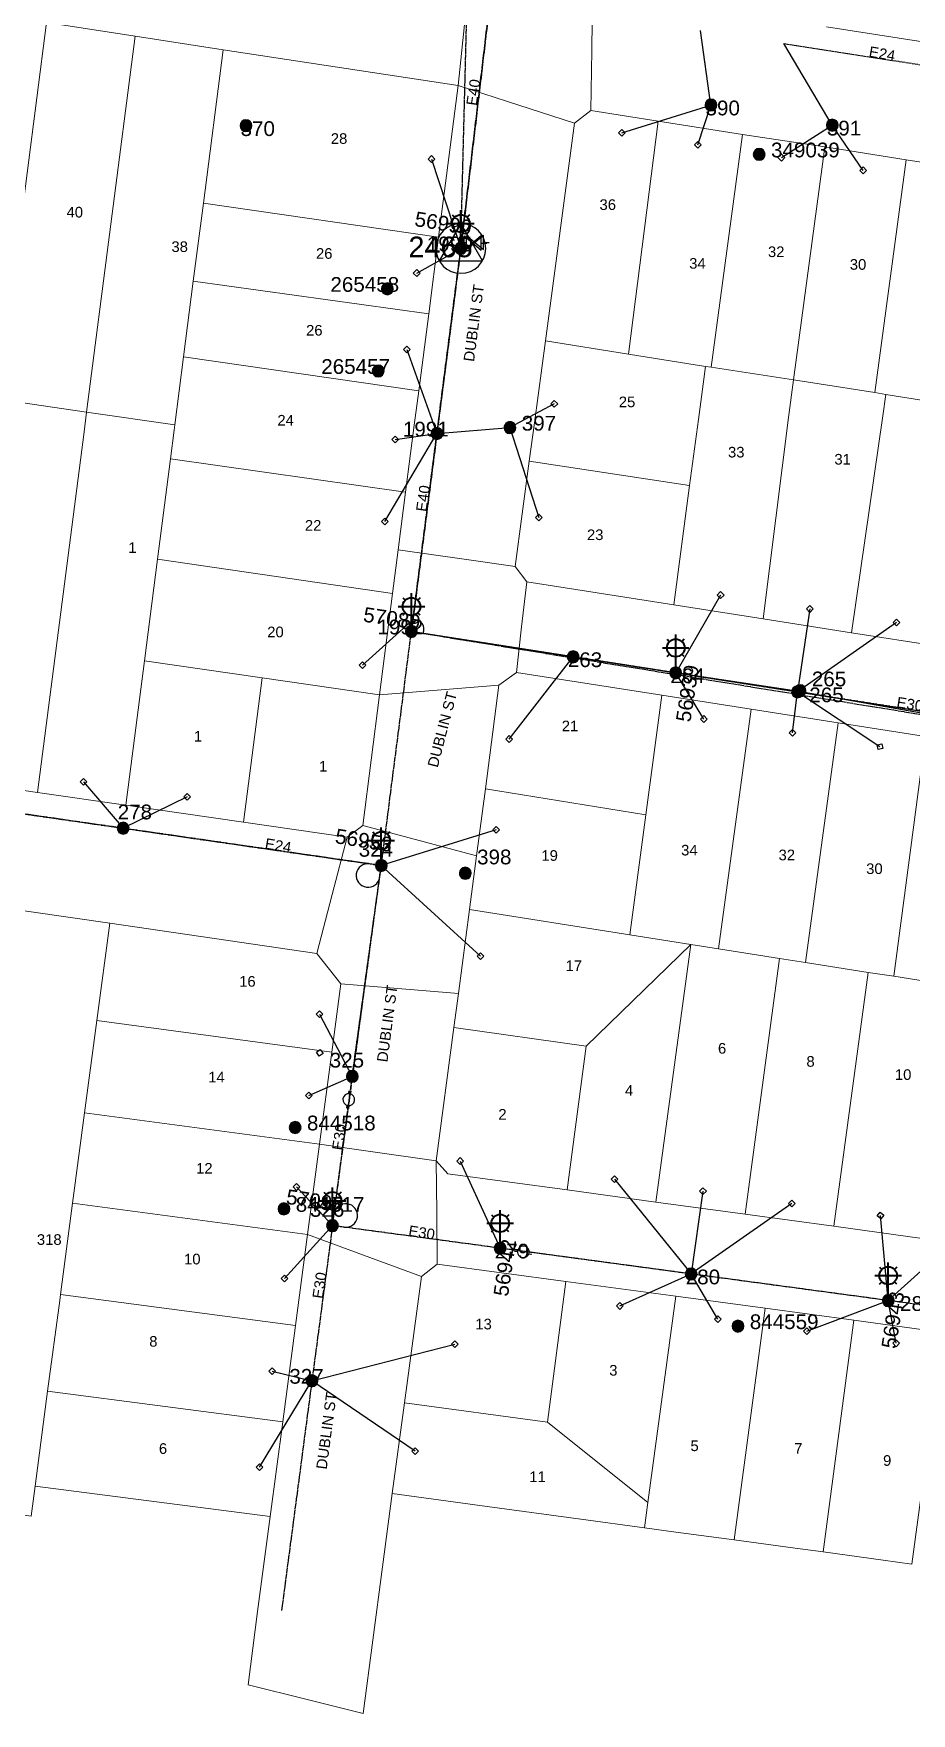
# Model space of a CAD drawing. Header units: metres. Extents: x 307654 to 309013, y 6251411 to 6251903.
# Drawn here: x 307893.4 to 308042.2, y 6251453.6 to 6251738.3 of the extents above; entities that cross this region are included whole.
import ezdxf
from ezdxf.enums import TextEntityAlignment as Align

# ---------------------------------------------------------------- set-up
doc = ezdxf.new("R2010")
doc.units = ezdxf.units.M
doc.linetypes.add('Cable Exist OH', pattern=[1, 1, 0])
doc.layers.get('0').update_dxf_attribs({"color": 6})
doc.layers.add('Cadastre Land Parcels_SP_EXT', color=9, linetype='Continuous', lineweight=5)
doc.layers.add('Cadastre Roads_SP_EXT', color=9, linetype='Continuous', lineweight=5)
for name, color, linetype in [('Equip_LV_EXT', 7, 'Continuous'), ('Equip_SP_LV_EXT', 7, 'Continuous'), ('Equip_SP_SL_EXT', 7, 'Continuous'), ('Mains_HV_EXT', 7, 'Continuous'), ('Mains_LV_EXT', 7, 'Continuous'), ('Mains_SL_EXT', 7, 'Continuous'), ('OH_Details_SP_MISC', 7, 'Continuous'), ('Services_SP_EXT', 7, 'Continuous'), ('Sub_SP_TR_HV_LV_EXT', 7, 'Continuous'), ('SupportsOH_SP_TR_HV_LV_SL_EXT', 7, 'Continuous')]:
    doc.layers.add(name, color=color, linetype=linetype)
doc.styles.add('iecARIAL', font='arial.ttf', dxfattribs={"height": 2})
doc.styles.add('POLE_LABEL', font='arial.ttf')
doc.styles.get("Standard").update_dxf_attribs({"font": 'arial.ttf'})

# ---------------------------------------------------------------- blocks, each defined once
blk = doc.blocks.new('SUB_POLE_EXT')
blk.add_wipeout([(0, 4.22), (0.42, 4.2), (0.83, 4.14), (1.21, 4.05), (1.62, 3.9), (1.99, 3.72), (2.35, 3.51), (2.68, 3.26), (2.99, 2.99), (3.28, 2.66), (3.52, 2.34), (3.76, 1.92), (3.9, 1.62), (4.04, 1.23), (4.18, 0.63), (4.22, 0), (4.18, -0.61), (4.06, -1.15), (3.9, -1.62), (3.58, -2.24), (3.22, -2.73), (2.97, -3.01), (2.68, -3.26), (2.36, -3.5), (2, -3.72), (1.64, -3.89), (1.25, -4.03), (0.82, -4.14), (0.42, -4.2), (0, -4.22), (-0.41, -4.2), (-0.8, -4.15), (-1.21, -4.05), (-1.62, -3.9), (-1.99, -3.73), (-2.35, -3.51), (-2.68, -3.26), (-2.96, -3.02), (-3.23, -2.72), (-3.51, -2.35), (-3.71, -2.01), (-3.91, -1.6), (-4.05, -1.21), (-4.16, -0.76), (-4.22, -0.14), (-4.21, 0.39), (-4.14, 0.83), (-4.03, 1.27), (-3.9, 1.63), (-3.71, 2.02), (-3.5, 2.37), (-3.28, 2.67), (-2.99, 2.99), (-2.68, 3.27), (-2.33, 3.52), (-1.98, 3.73), (-1.63, 3.9), (-1.2, 4.05), (-0.78, 4.15), (-0.4, 4.21)])
blk.add_line((2.16, 0.48), (2.16, 0.48, 0))
blk.add_lwpolyline([(-4.22, 0, 1), (4.22, 0, 1)], format="xyb", close=True)
blk.add_lwpolyline([(2.14, 0.52), (0, 4.22), (-3.66, -2.11), (3.66, -2.11)], close=True)
for tag, height, flags, p in [('ASSET_NUM', 3.5, 8, (2, 2)), ('STREET_CODE', 0.2, 9, (1.5, 0)), ('CONSTRUCTED_VOLTAGE', 0.2, 9, (1.5, -0.2)), ('OPERATING_VOLTAGE', 0.2, 9, (1.5, -0.6)), ('OPERATED_BY', 0.2, 9, (1.5, -0.8)), ('ORIENTATION', 0.2, 9, (1.5, -1.2)), ('OWNED_BY', 0.2, 9, (1.5, -1.4)), ('SECONDARY_VOLTAGE', 0.2, 9, (1.5, -1.6)), ('STATE', 0.2, 9, (1.5, -1.8)), ('SUBSTATION_TYPE', 0.2, 9, (1.5, -2)), ('STREETNAME', 0.2, 9, (1.5, -2.8)), ('NO_PHASES', 0.2, 9, (1.5, -0.4)), ('MAINTAINED_BY', 0.2, 9, (1.5, -1)), ('USAGE', 0.2, 9, (1.5, -2.2)), ('LEGEND', 0.2, 9, (1.5, -2.4)), ('LOCATION', 0.2, 9, (1.5, -2.6)), ('SUBURB', 0.2, 9, (1.5, -3)), ('Z', 0.2, 1, (1.5, -3.4)), ('NOTES', 0.2, 9, (1.5, -3.2))]:
    blk.add_attdef(tag, text='', height=height, dxfattribs=dict(flags=flags)).set_placement(p, align=Align.MIDDLE_LEFT)
blk = doc.blocks.new('LV_OH_LINKS_OPEN_EXT')
for p, q in [((-0.17, 4.97), (-0.17, 5.46)), ((-0.17, 3), (-0.17, 2.5)), ((0.17, 4.97), (0.17, 5.46)), ((0.17, 3), (0.17, 2.5))]:
    blk.add_line(p, q)
blk.add_lwpolyline([(0, 2.99, 1), (0, 4.98, 1)], format="xyb", close=True)
at = {"flags": 9}
for tag, p in [('ACTUAL_STATUS', (0, 0)), ('CONSTRUCTED_VOLTAGE', (0, -0.2)), ('OPERATING_VOLTAGE', (0, -0.6)), ('ORIENTATION', (0, -0.8)), ('OWNED_BY', (0, -1)), ('STATE', (0, -1.2)), ('SWITCH_TYPE', (0, -1.4)), ('NO_PHASES', (0, -0.4)), ('USAGE', (0, -1.6)), ('LEGEND', (0, -1.8)), ('NOTES', (0, -2))]:
    blk.add_attdef(tag, text='', height=0.2, dxfattribs=at).set_placement(p, align=Align.MIDDLE_LEFT)
at = {"flags": 1}
blk.add_attdef('Z', (0, 0), '', height=0.2, dxfattribs=at)
blk = doc.blocks.new('LV_OH_LINKS_DISTFUSE_EXT')
for p, q in [((0, 0), (0.96, 0)), ((3.84, 0), (4.8, 0))]:
    blk.add_line(p, q)
blk.add_lwpolyline([(3.84, -1.2), (3.84, 1.2), (0.96, -1.2), (0.96, 1.2)], close=True)
at = {"flags": 9}
for tag, p in [('ACTUAL_STATUS', (0, 0)), ('CONSTRUCTED_VOLTAGE', (0, -0.2)), ('OPERATING_VOLTAGE', (0, -0.6)), ('ORIENTATION', (0, -0.8)), ('OWNED_BY', (0, -1)), ('STATE', (0, -1.2)), ('SWITCH_TYPE', (0, -1.4)), ('NO_PHASES', (0, -0.4)), ('USAGE', (0, -1.6)), ('NOTES', (0, -1.8))]:
    blk.add_attdef(tag, text='', height=0.2, dxfattribs=at).set_placement(p, align=Align.MIDDLE_LEFT)
at = {"flags": 1}
blk.add_attdef('Z', (0, 0), '', height=0.2, dxfattribs=at)
blk = doc.blocks.new('SL_LANTERN_EXT')
at = {"lineweight": 40}
for p, q in [((0, 1.97), (0, 6.47)), ((-2.25, 4.22), (2.25, 4.22)), ((-1.46, 5.68), (-1.06, 5.28)), ((-1.46, 2.76), (-1.06, 3.16)), ((1.46, 5.68), (1.06, 5.28)), ((1.46, 2.76), (1.06, 3.16)), ((0, 0), (0, 2.72))]:
    blk.add_line(p, q, dxfattribs=at)
blk.add_circle((0, 4.22), 1.5, dxfattribs=at)
at = {"style": 'iecARIAL', "flags": 8}
blk.add_attdef('ASSET_NUM', (1.5, 1.5), '', height=2.5, dxfattribs=at)
for tag, p, height, flags in [('OPERATING_VOLTAGE', (0.98, -1.65), 0.2, 9), ('ORIENTATION', (0.98, -1.85), 0.2, 9), ('OWNED_BY', (0.98, -2.05), 0.2, 9), ('STATE', (0.98, -2.25), 0.2, 9), ('CONSTRUCTED_VOLTAGE', (0.98, -0.65), 0.2, 9), ('CONTROL_TYPE', (0.98, -0.85), 0.2, 9), ('LANTERN_PURPOSE', (0.98, -1.05), 0.2, 9), ('LANTERN_TYPE', (0.98, -1.25), 0.2, 9), ('NO_PHASES', (0.98, -1.45), 0.2, 9), ('USAGE', (0.98, -2.45), 0.2, 9), ('CEXIST', (0.98, -2.65), 0.2, 9), ('CNEW', (0.98, -2.85), 0.2, 9), ('LNUMBER', (2.18, -3.25), 2.5, 8), ('CNUMBER', (0.98, -3.05), 0.2, 9), ('CREMOVE', (0.98, -3.25), 0.2, 9), ('CREPLACE', (0.98, -3.45), 0.2, 9), ('LKINGHEIGHT', (0.98, -3.65), 0.2, 9), ('LBRACKET', (0.98, -3.85), 0.2, 9), ('LBRACKETVOCAB', (0.98, -4.05), 0.2, 9), ('LCATEGORY', (0.98, -4.25), 0.2, 9), ('LCHARGE1', (0.98, -4.45), 0.2, 9), ('LCHARGE1PERCENT', (0.98, -4.65), 0.2, 9), ('LCHARGE2', (0.98, -4.85), 0.2, 9), ('LCHARGE2PERCENT', (0.98, -5.05), 0.2, 9), ('LCHARGE3', (0.98, -5.25), 0.2, 9), ('LCHARGE3PERCENT', (0.98, -5.45), 0.2, 9), ('LEXIST', (0.98, -5.65), 0.2, 9), ('LLAMP', (0.98, -5.85), 0.2, 9), ('LLAMPVOCAB', (0.98, -6.05), 0.2, 9), ('LMAST', (0.98, -6.25), 0.2, 9), ('LMASTVOCAB', (0.98, -6.45), 0.2, 9), ('LNEW', (0.98, -6.65), 0.2, 9), ('LANTNUMBER', (0.98, -6.85), 0.2, 9), ('LOUTREACH', (0.98, -7.25), 0.2, 9), ('LOUTREACHVOCAB', (0.98, -7.45), 0.2, 9), ('LRATECODE', (0.98, -7.65), 0.2, 9), ('LREMOVE', (0.98, -7.85), 0.2, 9), ('LREPLACE', (0.98, -8.05), 0.2, 9), ('LTYPE', (0.98, -8.25), 0.2, 9), ('LTYPEVOCAB', (0.98, -8.45), 0.2, 9), ('LEGEND', (0.98, -8.65), 0.2, 9), ('STREETNAME', (0.98, -9.25), 0.2, 9), ('SUBURB', (0.98, -9.45), 0.2, 1), ('LOCATION', (0.98, -8.85), 0.2, 9), ('NOTES', (0.98, -9.05), 0.2, 9)]:
    blk.add_attdef(tag, p, '', height=height, dxfattribs=dict(flags=flags))
blk = doc.blocks.new('CCP_EXT')
blk.add_wipeout([(0, 0.57), (0.57, 0), (0, -0.57), (-0.57, 0)])
blk.add_lwpolyline([(-0.57, 0), (0, 0.57), (0.57, 0), (0, -0.57), (-0.57, 0)])
at = {"flags": 1}
blk.add_attdef('Z', (0, 0), '', height=0.2, dxfattribs=at)
at = {"flags": 9}
for tag, p in [('CCP_TYPE', (0, 0)), ('CONSTRUCTED_VOLTAGE', (0, -0.2)), ('OPERATING_VOLTAGE', (0, -0.6)), ('ORIENTATION', (0, -0.8)), ('OWNED_BY', (0, -1)), ('STATE', (0, -1.8)), ('NO_PHASES', (0, -0.4)), ('USAGE', (0, -1.2)), ('LEGEND', (0, -1.4)), ('LIFE_SUPPORT', (0, -1.6)), ('NOTES', (0, -2))]:
    blk.add_attdef(tag, text='', height=0.2, dxfattribs=at).set_placement(p, align=Align.MIDDLE_LEFT)
blk = doc.blocks.new('POLE_EXT')
blk.add_hatch(color=256).paths.add_polyline_path([(-1, 0, 1), (1, 0, 1)])
blk.add_lwpolyline([(-1, 0, 1), (1, 0, 1)], format="xyb", close=True)
for tag, height, flags, p in [('pNumber', 2.5, 8, (-17.84, 2.07)), ('OWNED_BY', 0.2, 9, (1.35, -0.4)), ('SPECIAL_USE', 0.2, 9, (1.35, -0.8)), ('STATE', 0.2, 9, (1.35, -1)), ('cLV', 0.2, 9, (1.35, -1.4)), ('hDepth', 0.2, 9, (1.35, -1.6)), ('hDia', 0.2, 9, (1.35, -1.8)), ('cHV', 0.2, 9, (1.35, -2)), ('PARENT', 0.2, 9, (1.35, -0.6)), ('USAGE', 0.2, 9, (1.35, -1.2)), ('LBRACKET', 0.2, 9, (1.35, -2.2)), ('LExisting', 0.2, 9, (1.35, -2.4)), ('LANTNUMBER', 0.2, 9, (1.35, -2.6)), ('LOther', 0.2, 9, (1.35, -2.8)), ('cLinedev', 0.2, 9, (1.35, -3.4)), ('pExisting', 0.2, 9, (1.35, -3.8)), ('pFooting', 0.2, 9, (1.35, -4.4)), ('pNew', 0.2, 9, (1.35, -4.6)), ('pRelocate', 0.2, 9, (1.35, -5)), ('pRemove', 0.2, 9, (1.35, -5.2)), ('pReplace', 0.2, 9, (1.35, -5.4)), ('pStay', 0.2, 9, (1.35, -5.6)), ('LRemove', 0.2, 9, (1.35, -3)), ('LEGEND', 0.2, 9, (1.35, -3.2)), ('LOCATION', 0.2, 9, (1.35, -3.6)), ('PFNUMBER', 0.2, 9, (1.35, -4)), ('NEWPFNUMBER', 0.2, 9, (1.35, -4.2)), ('pType', 0.2, 9, (1.35, -5.8)), ('cspan', 0.2, 9, (1.35, -6)), ('STREETNAME', 0.2, 9, (1.35, -6.2)), ('SUBURB', 0.2, 9, (1.35, -6.4)), ('OPERATED_BY', 0.2, 9, (1.36, -7.01)), ('NOTES', 0.2, 9, (1.35, -6.6)), ('MAINTAINED_BY', 0.2, 9, (1.36, -6.81))]:
    blk.add_attdef(tag, text='', height=height, dxfattribs=dict(flags=flags)).set_placement(p, align=Align.MIDDLE_LEFT)
at = {"style": 'POLE_LABEL'}
for tag, height, flags, p in [('ASSET_NUM', 2.5, 8, (2, 2)), ('STRUCTURE_PLANT_NUMBER', 0.2, 9, (1.35, 0.03)), ('STREET_CODE', 0.2, 9, (1.35, -0.2))]:
    blk.add_attdef(tag, text='', height=height, dxfattribs=dict(at, flags=flags)).set_placement(p, align=Align.MIDDLE_LEFT)
at = {"flags": 1}
blk.add_attdef('Z', (1.35, -7.33), '', height=0.2, dxfattribs=at)

msp = doc.modelspace()

# ---------------------------------------------------------------- linework, layer by layer
at = {"layer": 'Cadastre Land Parcels_SP_EXT', "linetype": 'Continuous'}
for points in [[(307895.66, 6251740.18), (307880.78, 6251742.46), (307872.5, 6251678.51), (307887.36, 6251676.35), (307895.66, 6251740.18)], [(307910.67, 6251737.87), (307895.66, 6251740.18), (307887.36, 6251676.35), (307902.43, 6251674.15), (307910.67, 6251737.87)], [(307925.57, 6251735.58), (307910.67, 6251737.87), (307902.43, 6251674.15), (307917.39, 6251671.97), (307918.87, 6251683.54), (307920.52, 6251696.35), (307922.22, 6251709.58), (307925.57, 6251735.58)], [(307999.33, 6251723.45), (307987.9, 6251725.26), (307985.15, 6251723.15), (307980.22, 6251686.24), (307994.26, 6251683.99), (307999.33, 6251723.45)], [(308013.6, 6251721.23), (307999.33, 6251723.45), (307994.26, 6251683.99), (308007.35, 6251681.89), (308008.31, 6251681.75), (308013.6, 6251721.23)], [(308027.54, 6251719.09), (308013.6, 6251721.23), (308008.31, 6251681.75), (308022.25, 6251679.65), (308027.54, 6251719.09)], [(308041.32, 6251716.93), (308027.54, 6251719.09), (308022.25, 6251679.65), (308036.05, 6251677.46), (308041.32, 6251716.93)], [(308055.24, 6251714.78), (308041.32, 6251716.93), (308036.05, 6251677.46), (308037.92, 6251677.16), (308049.97, 6251675.24), (308055.24, 6251714.78)], [(307978.35, 6251672.34), (307977.47, 6251665.81), (308004.65, 6251661.7), (308006.15, 6251672.9), (308007.35, 6251681.89), (307994.26, 6251683.99), (307980.22, 6251686.24), (307978.35, 6251672.34)], [(307958.73, 6251677.77), (307918.87, 6251683.54), (307917.39, 6251671.97), (307917.28, 6251671.1), (307916.64, 6251666.25), (307956.51, 6251660.56), (307957.98, 6251671.93), (307958.73, 6251677.77)], [(308006.15, 6251672.9), (308004.65, 6251661.7), (308001.97, 6251641.46), (308017.11, 6251639.09), (308021.43, 6251673.21), (308022.25, 6251679.65), (308008.31, 6251681.75), (308007.35, 6251681.89), (308006.15, 6251672.9)], [(308036.05, 6251677.46), (308022.25, 6251679.65), (308021.43, 6251673.21), (308017.11, 6251639.09), (308032.09, 6251636.74), (308037.4, 6251673.53), (308037.92, 6251677.16), (308036.05, 6251677.46)], [(308049.97, 6251675.24), (308037.92, 6251677.16), (308037.4, 6251673.53), (308032.09, 6251636.74), (308046.71, 6251634.45), (308051.94, 6251673.82), (308052.08, 6251674.89), (308049.97, 6251675.24)], [(307886.6, 6251670.48), (307878.99, 6251611.85), (307894.11, 6251609.67), (307902, 6251670.79), (307902.43, 6251674.15), (307887.36, 6251676.35), (307886.6, 6251670.48)], [(307917.39, 6251671.97), (307902.43, 6251674.15), (307902, 6251670.79), (307894.11, 6251609.67), (307909.06, 6251607.51), (307912.22, 6251631.99), (307914.44, 6251649.21), (307916.64, 6251666.25), (307917.28, 6251671.1), (307917.39, 6251671.97)], [(307956.51, 6251660.56), (307916.64, 6251666.25), (307914.44, 6251649.21), (307954.3, 6251643.43), (307955.25, 6251650.8), (307956.51, 6251660.56)], [(308004.65, 6251661.7), (307977.47, 6251665.81), (307975.07, 6251647.97), (307977.03, 6251645.37), (308001.97, 6251641.46), (308004.65, 6251661.7)], [(307954.3, 6251643.43), (307914.44, 6251649.21), (307912.22, 6251631.99), (307932.2, 6251629.1), (307952.1, 6251626.22), (307954.3, 6251643.43)], [(307932.2, 6251629.1), (307912.22, 6251631.99), (307909.06, 6251607.51), (307929.03, 6251604.63), (307932.2, 6251629.1)], [(307952.1, 6251626.22), (307932.2, 6251629.1), (307929.03, 6251604.63), (307946.6, 6251602.09), (307949.24, 6251604.08), (307952.1, 6251626.22)], [(307999.96, 6251626.18), (307975.3, 6251630.04), (307972.33, 6251627.85), (307970.03, 6251610.27), (307997.21, 6251605.91), (307999.96, 6251626.18)], [(308015.08, 6251623.82), (307999.96, 6251626.18), (307997.21, 6251605.91), (307994.51, 6251585.55), (308001.31, 6251584.48), (308004.83, 6251583.89), (308009.52, 6251583.19), (308015.08, 6251623.82)], [(308029.84, 6251621.51), (308015.08, 6251623.82), (308009.52, 6251583.19), (308019.88, 6251581.55), (308024.28, 6251580.87), (308029.84, 6251621.51)], [(308044.61, 6251619.19), (308029.84, 6251621.51), (308024.28, 6251580.87), (308034.88, 6251579.19), (308039.25, 6251578.52), (308044.61, 6251619.19)], [(308059.32, 6251616.89), (308044.61, 6251619.19), (308039.25, 6251578.52), (308049.9, 6251576.84), (308053.86, 6251576.22), (308059.32, 6251616.89)], [(307997.21, 6251605.91), (307970.03, 6251610.27), (307968.54, 6251598.96), (307967.33, 6251589.82), (307994.51, 6251585.55), (307997.21, 6251605.91)], [(307906.35, 6251587.51), (307886.29, 6251590.4), (307877.8, 6251526.23), (307872.94, 6251489.95), (307893.02, 6251487.01), (307893.7, 6251492.11), (307895.83, 6251508.21), (307897.88, 6251523.54), (307898.01, 6251524.61), (307900.06, 6251540.09), (307902.09, 6251555.38), (307904.17, 6251571.02), (307906.35, 6251587.51)], [(307994.51, 6251585.55), (307967.33, 6251589.82), (307965.46, 6251575.61), (307964.7, 6251569.85), (307987.13, 6251566.69), (308004.83, 6251583.89), (308001.31, 6251584.48), (307994.51, 6251585.55)], [(307945.51, 6251577.22), (307941.45, 6251582.39), (307906.35, 6251587.51), (307904.17, 6251571.02), (307943.99, 6251565.67), (307945.51, 6251577.22)], [(307998.94, 6251540.25), (308004.83, 6251583.89), (307987.13, 6251566.69), (307983.88, 6251542.31), (307998.94, 6251540.25)], [(308019.88, 6251581.55), (308009.52, 6251583.19), (308004.83, 6251583.89), (307998.94, 6251540.25), (308014.07, 6251538.19), (308019.88, 6251581.55)], [(308024.28, 6251580.87), (308019.88, 6251581.55), (308014.07, 6251538.19), (308029.08, 6251536.15), (308034.88, 6251579.19), (308024.28, 6251580.87)], [(308039.25, 6251578.52), (308034.88, 6251579.19), (308029.08, 6251536.15), (308044.07, 6251534.1), (308049.9, 6251576.84), (308039.25, 6251578.52)], [(307943.99, 6251565.67), (307904.17, 6251571.02), (307902.09, 6251555.38), (307941.91, 6251550.04), (307943.99, 6251565.67)], [(307987.13, 6251566.69), (307964.7, 6251569.85), (307961.71, 6251547.22), (307963.68, 6251545.06), (307983.88, 6251542.31), (307987.13, 6251566.69)], [(307941.91, 6251550.04), (307902.09, 6251555.38), (307900.06, 6251540.09), (307939.89, 6251534.75), (307941.91, 6251550.04)], [(307939.89, 6251534.75), (307900.06, 6251540.09), (307898.01, 6251524.61), (307937.84, 6251519.32), (307939.89, 6251534.75)], [(307983.65, 6251526.81), (307961.86, 6251529.74), (307959.17, 6251527.64), (307956.31, 6251506.22), (307980.58, 6251502.92), (307983.65, 6251526.81)], [(308002.29, 6251524.28), (307983.65, 6251526.81), (307980.58, 6251502.92), (307997.56, 6251489.34), (308002.29, 6251524.28)], [(307937.84, 6251519.32), (307898.01, 6251524.61), (307897.88, 6251523.54), (307895.83, 6251508.21), (307935.68, 6251503.02), (307937.84, 6251519.32)], [(308017.43, 6251522.24), (308002.29, 6251524.28), (307997.56, 6251489.34), (307996.97, 6251485.06), (308002.3, 6251484.31), (308012.18, 6251482.99), (308017.43, 6251522.24)], [(308032.47, 6251520.21), (308017.43, 6251522.24), (308012.18, 6251482.99), (308022.51, 6251481.58), (308027.28, 6251480.94), (308032.47, 6251520.21)], [(308047.62, 6251518.17), (308032.47, 6251520.21), (308027.28, 6251480.94), (308037.46, 6251479.53), (308042.33, 6251478.89), (308047.62, 6251518.17)], [(307935.68, 6251503.02), (307895.83, 6251508.21), (307893.7, 6251492.11), (307933.55, 6251486.94), (307935.68, 6251503.02)], [(307980.58, 6251502.92), (307956.31, 6251506.22), (307954.24, 6251490.84), (307970.34, 6251488.66), (307986.23, 6251486.5), (307996.97, 6251485.06), (307997.56, 6251489.34), (307980.58, 6251502.92)]]:
    msp.add_lwpolyline(points, close=True, dxfattribs=at)
at = {"layer": 'Cadastre Roads_SP_EXT', "linetype": 'Continuous'}
for points in [[(307880.78, 6251742.46), (307895.66, 6251740.18), (307910.67, 6251737.87), (307925.57, 6251735.58), (307965.42, 6251729.5), (307966.51, 6251739.83), (307967.6, 6251750.09), (307927.81, 6251756.3), (307924.18, 6251756.88), (307908.39, 6251759.33), (307888.36, 6251762.44)], [(308047.77, 6251736.37), (308027.85, 6251739.47)]]:
    msp.add_lwpolyline(points, dxfattribs=at)
at = {"layer": 'Mains_LV_EXT', "linetype": 'Cable Exist OH'}
for points in [[(307957.49, 6251636.97), (307961.81, 6251670.52)], [(307952.38, 6251597.3), (307957.49, 6251636.97)], [(307984.91, 6251632.68), (307957.49, 6251636.97)], [(308002.28, 6251629.96), (307984.91, 6251632.68)], [(308022.92, 6251626.73), (308002.28, 6251629.96)], [(307908.62, 6251603.62), (307952.38, 6251597.3)], [(307947.88, 6251564.62), (307952.38, 6251597.3)], [(307947.46, 6251561.55), (307947.88, 6251564.62)], [(307944.11, 6251536.26), (307947.46, 6251561.55)], [(307944.11, 6251536.26), (307940.62, 6251509.96)], [(307972.53, 6251532.43), (307944.11, 6251536.26)], [(308004.9, 6251528.06), (307972.53, 6251532.43)], [(308038.31, 6251523.56), (308004.9, 6251528.06)], [(308070.7, 6251519.21), (308038.31, 6251523.56)]]:
    msp.add_lwpolyline(points, dxfattribs=at)
at = {"layer": 'Mains_LV_EXT', "linetype": 'Continuous'}
for points in [[(307959.47, 6251636.66, 0.60007), (307957.75, 6251638.95)], [(307950.4, 6251597.59, 2.402219), (307952.11, 6251595.32)], [(307946.09, 6251535.99, 2.412184), (307944.37, 6251538.24)]]:
    msp.add_lwpolyline(points, format="xyb", dxfattribs=at)
at = {"layer": 'Mains_SL_EXT', "linetype": 'Cable Exist OH'}
for points in [[(308020.61, 6251736.63), (308046.83, 6251732.56), (308084.13, 6251726.75)], [(307952.38, 6251597.3), (307957.49, 6251636.97)], [(307957.49, 6251636.97), (307984.91, 6251632.68), (308002.28, 6251629.96)], [(307944.11, 6251536.26), (307947.46, 6251561.55), (307952.38, 6251597.3)], [(307972.53, 6251532.43), (307944.11, 6251536.26)]]:
    msp.add_lwpolyline(points, dxfattribs=at)
at = {"layer": 'Services_SP_EXT'}
for points in [[(308008.25, 6251726.2), (308006.46, 6251738.83)], [(308028.82, 6251722.79), (308020.61, 6251736.63)], [(307961.81, 6251670.52), (307974.19, 6251671.52)], [(308052.1, 6251535.93), (308038.31, 6251523.55)]]:
    msp.add_lwpolyline(points, dxfattribs=at)

# ---------------------------------------------------------------- block references
at = {"layer": 'Equip_SP_LV_EXT'}
for p, rotation in [((307947.46, 6251561.55), 171.4069634481549), ((307972.53, 6251532.43), 261.1694367588394)]:
    msp.add_blockref('LV_OH_LINKS_OPEN_EXT', p, dxfattribs=dict(at, rotation=rotation))
at = {"layer": 'Equip_SP_SL_EXT'}
ref = msp.add_blockref('SL_LANTERN_EXT', (307957.49, 6251636.97), dxfattribs=at)
ref.add_attrib('ASSET_NUM', '57089', dxfattribs={"layer": '0', "height": 2.5, "rotation": 351.5727, "style": 'iecARIAL'}).set_placement((307958.99, 6251638.47), align=Align.MIDDLE_RIGHT)
ref = msp.add_blockref('SL_LANTERN_EXT', (308002.28, 6251629.96), dxfattribs=at)
ref.add_attrib('ASSET_NUM', '56939', dxfattribs={"layer": '0', "height": 2.5, "rotation": 81.1829, "style": 'iecARIAL'}).set_placement((308003.78, 6251631.46), align=Align.TOP_RIGHT)
ref = msp.add_blockref('SL_LANTERN_EXT', (307952.38, 6251597.3), dxfattribs=at)
ref.add_attrib('ASSET_NUM', '56953', dxfattribs={"layer": '0', "height": 2.5, "rotation": 350.6708, "style": 'iecARIAL'}).set_placement((307953.88, 6251598.8), align=Align.BOTTOM_RIGHT)
ref = msp.add_blockref('SL_LANTERN_EXT', (307944.11, 6251536.26), dxfattribs=at)
ref.add_attrib('ASSET_NUM', '57090', dxfattribs={"layer": '0', "height": 2.5, "rotation": 351.2445, "style": 'iecARIAL'}).set_placement((307945.61, 6251537.76), align=Align.BOTTOM_RIGHT)
ref = msp.add_blockref('SL_LANTERN_EXT', (307972.53, 6251532.43), dxfattribs=at)
ref.add_attrib('ASSET_NUM', '56942', dxfattribs={"layer": '0', "height": 2.5, "rotation": 81.5899, "style": 'iecARIAL'}).set_placement((307974.03, 6251533.93), align=Align.MIDDLE_RIGHT)
ref = msp.add_blockref('SL_LANTERN_EXT', (308038.31, 6251523.56), dxfattribs=at)
ref.add_attrib('ASSET_NUM', '56943', dxfattribs={"layer": '0', "height": 2.5, "rotation": 81.3982, "style": 'iecARIAL'}).set_placement((308039.81, 6251525.06), align=Align.MIDDLE_RIGHT)
at = {"layer": 'Sub_SP_TR_HV_LV_EXT'}
ref = msp.add_blockref('SUB_POLE_EXT', (307965.86, 6251701.9), dxfattribs=at)
ref.add_attrib('ASSET_NUM', '2465', dxfattribs={"layer": '0', "height": 3.5}).set_placement((307967.86, 6251702.15), align=Align.MIDDLE_RIGHT)
at = {"layer": 'SupportsOH_SP_TR_HV_LV_SL_EXT'}
ref = msp.add_blockref('POLE_EXT', (308008.25, 6251726.2), dxfattribs=dict(at, rotation=0.06422584046370593))
ref.add_attrib('ASSET_NUM', '390', dxfattribs={"layer": '0', "height": 2.5, "rotation": 359.9898, "style": 'POLE_LABEL'}).set_placement((308010.25, 6251726.95), align=Align.TOP_CENTER)
ref = msp.add_blockref('POLE_EXT', (307929.44, 6251722.7), dxfattribs=at)
ref.add_attrib('ASSET_NUM', '370', dxfattribs={"layer": '0', "height": 2.5, "rotation": 0.0071, "style": 'POLE_LABEL'}).set_placement((307931.44, 6251723.45), align=Align.TOP_CENTER)
ref = msp.add_blockref('POLE_EXT', (308028.82, 6251722.79), dxfattribs=dict(at, rotation=0.0377151742286941))
ref.add_attrib('ASSET_NUM', '391', dxfattribs={"layer": '0', "height": 2.5, "rotation": 359.9694, "style": 'POLE_LABEL'}).set_placement((308030.82, 6251723.54), align=Align.TOP_CENTER)
ref = msp.add_blockref('POLE_EXT', (307953.41, 6251695.04), dxfattribs=at)
ref.add_attrib('ASSET_NUM', '265458', dxfattribs={"layer": '0', "height": 2.5, "style": 'POLE_LABEL'}).set_placement((307955.41, 6251695.79), align=Align.MIDDLE_RIGHT)
ref = msp.add_blockref('POLE_EXT', (307951.86, 6251681.13), dxfattribs=at)
ref.add_attrib('ASSET_NUM', '265457', dxfattribs={"layer": '0', "height": 2.5, "style": 'POLE_LABEL'}).set_placement((307953.86, 6251681.88), align=Align.MIDDLE_RIGHT)
ref = msp.add_blockref('POLE_EXT', (307974.19, 6251671.52), dxfattribs=dict(at, rotation=359.9633852685207))
ref.add_attrib('ASSET_NUM', '397', dxfattribs={"layer": '0', "height": 2.5, "rotation": 359.9511, "style": 'POLE_LABEL'}).set_placement((307976.19, 6251672.27), align=Align.MIDDLE_LEFT)
ref = msp.add_blockref('POLE_EXT', (307957.49, 6251636.97), dxfattribs=at)
ref.add_attrib('ASSET_NUM', '1992', dxfattribs={"layer": '0', "height": 2.5, "rotation": 359.945, "style": 'POLE_LABEL'}).set_placement((307959.49, 6251637.72), align=Align.MIDDLE_RIGHT)
ref = msp.add_blockref('POLE_EXT', (307984.91, 6251632.68), dxfattribs=at)
ref.add_attrib('ASSET_NUM', '263', dxfattribs={"layer": '0', "height": 2.5, "style": 'POLE_LABEL'}).set_placement((307986.91, 6251633.43), align=Align.TOP_CENTER)
ref = msp.add_blockref('POLE_EXT', (308002.28, 6251629.96), dxfattribs=at)
ref.add_attrib('ASSET_NUM', '264', dxfattribs={"layer": '0', "height": 2.5, "style": 'POLE_LABEL'}).set_placement((308004.28, 6251630.71), align=Align.TOP_CENTER)
ref = msp.add_blockref('POLE_EXT', (308023.36, 6251626.92), dxfattribs=at)
ref.add_attrib('ASSET_NUM', '265', dxfattribs={"layer": '0', "height": 2.5, "style": 'POLE_LABEL'}).set_placement((308025.36, 6251628.92), align=Align.MIDDLE_LEFT)
ref = msp.add_blockref('POLE_EXT', (308022.92, 6251626.73), dxfattribs=at)
ref.add_attrib('ASSET_NUM', '265', dxfattribs={"layer": '0', "height": 2.5, "style": 'POLE_LABEL'}).set_placement((308024.92, 6251627.48), align=Align.TOP_LEFT)
ref = msp.add_blockref('POLE_EXT', (307908.62, 6251603.62), dxfattribs=at)
ref.add_attrib('ASSET_NUM', '278', dxfattribs={"layer": '0', "height": 2.5, "rotation": 0.0703, "style": 'POLE_LABEL'}).set_placement((307910.62, 6251604.37), align=Align.BOTTOM_CENTER)
ref = msp.add_blockref('POLE_EXT', (307952.38, 6251597.3), dxfattribs=at)
ref.add_attrib('ASSET_NUM', '324', dxfattribs={"layer": '0', "height": 2.5, "rotation": 0.0713, "style": 'POLE_LABEL'}).set_placement((307954.38, 6251598.05), align=Align.BOTTOM_RIGHT)
ref = msp.add_blockref('POLE_EXT', (307966.62, 6251595.99), dxfattribs=dict(at, rotation=0.07953199870506437))
ref.add_attrib('ASSET_NUM', '398', dxfattribs={"layer": '0', "height": 2.5, "rotation": 0.0968, "style": 'POLE_LABEL'}).set_placement((307968.62, 6251596.74), align=Align.BOTTOM_LEFT)
ref = msp.add_blockref('POLE_EXT', (307937.78, 6251552.9), dxfattribs=at)
ref.add_attrib('ASSET_NUM', '844518', dxfattribs={"layer": '0', "height": 2.5, "style": 'POLE_LABEL'}).set_placement((307939.78, 6251553.65), align=Align.MIDDLE_LEFT)
ref = msp.add_blockref('POLE_EXT', (307944.11, 6251536.26), dxfattribs=at)
ref.add_attrib('ASSET_NUM', '326', dxfattribs={"layer": '0', "height": 2.5, "rotation": 0.053, "style": 'POLE_LABEL'}).set_placement((307946.11, 6251537.01), align=Align.BOTTOM_RIGHT)
ref = msp.add_blockref('POLE_EXT', (307972.53, 6251532.43), dxfattribs=at)
ref.add_attrib('ASSET_NUM', '279', dxfattribs={"layer": '0', "height": 2.5, "rotation": 0.056, "style": 'POLE_LABEL'}).set_placement((307974.53, 6251533.19), align=Align.TOP_CENTER)
ref = msp.add_blockref('POLE_EXT', (308004.9, 6251528.06), dxfattribs=at)
ref.add_attrib('ASSET_NUM', '280', dxfattribs={"layer": '0', "height": 2.5, "rotation": 359.9705, "style": 'POLE_LABEL'}).set_placement((308006.9, 6251528.81), align=Align.TOP_CENTER)
ref = msp.add_blockref('POLE_EXT', (308038.31, 6251523.55), dxfattribs=at)
ref.add_attrib('ASSET_NUM', '281', dxfattribs={"layer": '0', "height": 2.5, "rotation": 359.9898, "style": 'POLE_LABEL'}).set_placement((308040.31, 6251524.3), align=Align.TOP_LEFT)
ref = msp.add_blockref('POLE_EXT', (307940.62, 6251509.96), dxfattribs=at)
ref.add_attrib('ASSET_NUM', '327', dxfattribs={"layer": '0', "height": 2.5, "rotation": 359.9674, "style": 'POLE_LABEL'}).set_placement((307942.62, 6251510.71), align=Align.MIDDLE_RIGHT)

# ---------------------------------------------------------------- texts
at = {"layer": 'Cadastre Land Parcels_SP_EXT'}
for s, p in [('28', (307943.83, 6251719.62)), ('40', (307899.03, 6251707.14)), ('36', (307989.37, 6251708.42)), ('38', (307916.81, 6251701.29)), ('26', (307941.31, 6251700.14)), ('34', (308004.57, 6251698.46)), ('32', (308017.92, 6251700.43)), ('30', (308031.79, 6251698.28)), ('26', (307939.63, 6251687.12)), ('25', (307992.64, 6251674.98)), ('24', (307934.77, 6251671.87)), ('33', (308011.15, 6251666.46)), ('31', (308029.18, 6251665.26)), ('22', (307939.43, 6251654.05)), ('23', (307987.24, 6251652.46)), ('1', (307909.51, 6251650.29)), ('20', (307933.05, 6251635.99)), ('1', (307920.63, 6251618.31)), ('21', (307982.97, 6251620.05)), ('1', (307941.83, 6251613.22)), ('19', (307979.52, 6251598.1)), ('34', (308003.2, 6251599)), ('32', (308019.72, 6251598.19)), ('30', (308034.57, 6251595.86)), ('17', (307983.61, 6251579.41)), ('16', (307928.29, 6251576.76)), ('6', (308009.45, 6251565.41)), ('8', (308024.44, 6251563.19)), ('14', (307923.04, 6251560.53)), ('4', (307993.69, 6251558.28)), ('10', (308039.44, 6251560.96)), ('2', (307972.22, 6251554.22)), ('12', (307920.99, 6251545.07)), ('318', (307894.01, 6251533)), ('10', (307918.95, 6251529.69)), ('13', (307968.32, 6251518.67)), ('8', (307913.05, 6251515.74)), ('3', (307991.02, 6251510.84)), ('6', (307914.69, 6251497.57)), ('5', (308004.79, 6251498.04)), ('7', (308022.37, 6251497.59)), ('9', (308037.43, 6251495.55)), ('11', (307977.46, 6251492.79))]:
    msp.add_text(s, height=1.8, dxfattribs=at).set_placement(p)
at = {"layer": 'Cadastre Roads_SP_EXT'}
for rotation, p in [(82.5168, (307968.09, 6251682.62)), (75.4021, (307961.93, 6251613.79)), (82.5071, (307953.41, 6251563.88)), (82.4381, (307943.12, 6251494.86))]:
    msp.add_text('DUBLIN ST', height=1.8, rotation=rotation, dxfattribs=at).set_placement(p)
at = {"layer": 'Mains_LV_EXT'}
for s, rotation, p in [('E24', 350.0464, (308034.92, 6251734.41)), ('E40', 81.7173, (307968.55, 6251726.01)), ('E40', 81.777, (307960.03, 6251657.18)), ('E30', 351.0969, (308039.63, 6251624.12)), ('E24', 350.6692, (307932.56, 6251600.17)), ('E30', 81.3706, (307945.79, 6251548.93)), ('E30', 351.2137, (307956.89, 6251534.54)), ('E30', 81.3683, (307942.46, 6251523.79))]:
    msp.add_text(s, height=1.8, rotation=rotation, dxfattribs=at).set_placement(p)

# ---------------------------------------------------------------- next in the draw order: linework, layer by layer
at = {"layer": 'Cadastre Land Parcels_SP_EXT', "linetype": 'Continuous'}
for points in [[(307962.09, 6251703.81), (307965.42, 6251729.5), (307925.57, 6251735.58), (307922.22, 6251709.58), (307962.09, 6251703.81)], [(307962.09, 6251703.81), (307922.22, 6251709.58), (307920.52, 6251696.35), (307960.42, 6251690.82), (307962.09, 6251703.81)], [(307960.42, 6251690.82), (307920.52, 6251696.35), (307918.87, 6251683.54), (307958.73, 6251677.77), (307960.42, 6251690.82)]]:
    msp.add_lwpolyline(points, close=True, dxfattribs=at)
at = {"layer": 'Mains_LV_EXT', "linetype": 'Cable Exist OH'}
for points in [[(307971.02, 6251745.59), (307965.86, 6251701.9)], [(307961.81, 6251670.52), (307965.86, 6251701.9)]]:
    msp.add_lwpolyline(points, dxfattribs=at)
at = {"layer": 'Mains_SL_EXT', "linetype": 'Cable Exist OH'}
msp.add_lwpolyline([(307965.86, 6251701.9), (307971.02, 6251745.59)], dxfattribs=at)

# ---------------------------------------------------------------- next in the draw order: block references
at = {"layer": 'Equip_LV_EXT'}
for p in [(307965.46, 6251702.81), (307965.86, 6251702.9)]:
    msp.add_blockref('LV_OH_LINKS_DISTFUSE_EXT', p, dxfattribs=at)
at = {"layer": 'Equip_SP_SL_EXT'}
ref = msp.add_blockref('SL_LANTERN_EXT', (307965.86, 6251701.9), dxfattribs=at)
ref.add_attrib('ASSET_NUM', '56990', dxfattribs={"layer": '0', "height": 2.5, "rotation": 350.6524, "style": 'iecARIAL'}).set_placement((307967.36, 6251703.4), align=Align.BOTTOM_RIGHT)
at = {"layer": 'Services_SP_EXT'}
for p in [(307993.16, 6251721.49), (308006.05, 6251719.46), (308020.19, 6251717.28), (308034.05, 6251715.13), (307981.71, 6251675.57), (307954.73, 6251669.52), (307979.1, 6251656.28), (307952.98, 6251655.61), (308009.9, 6251643.15), (308025.03, 6251640.78), (308039.73, 6251638.47), (307949.2, 6251631.25), (308007.07, 6251622.13), (308022.06, 6251619.79), (307974.05, 6251618.74), (307901.9, 6251611.46), (307919.47, 6251608.93), (307971.85, 6251603.34), (307969.18, 6251581.94), (307941.93, 6251572.1), (307940.09, 6251558.3), (307965.76, 6251547.21), (307938.03, 6251542.81), (307991.93, 6251544.13), (308006.91, 6251542.09), (308021.98, 6251540.03), (307935.98, 6251527.31), (307992.81, 6251522.64), (308009.44, 6251520.39), (308024.52, 6251518.36), (308039.67, 6251516.31), (307933.88, 6251511.57), (307958.13, 6251498.05), (307931.74, 6251495.34)]:
    msp.add_blockref('CCP_EXT', p, dxfattribs=at)
for p, rotation in [((308036.89, 6251617.46), 146.4143769241649), ((307941.96, 6251565.55), 81.07762056669108), ((308037, 6251537.98), 275.2779891052153), ((307964.84, 6251516.15), 179.9999999999996)]:
    msp.add_blockref('CCP_EXT', p, dxfattribs=dict(at, rotation=rotation))
at = {"layer": 'SupportsOH_SP_TR_HV_LV_SL_EXT'}
ref = msp.add_blockref('POLE_EXT', (307965.86, 6251701.9), dxfattribs=at)
ref.add_attrib('ASSET_NUM', '1990', dxfattribs={"layer": '0', "height": 2.5, "rotation": 359.948, "style": 'POLE_LABEL'}).set_placement((307967.86, 6251702.65), align=Align.MIDDLE_RIGHT)

# ---------------------------------------------------------------- next in the draw order: linework, layer by layer
at = {"layer": 'Cadastre Roads_SP_EXT', "linetype": 'Continuous'}
for points in [[(307988.18, 6251745.62), (307988.04, 6251735.44), (307987.9, 6251725.26), (307999.33, 6251723.45), (308013.6, 6251721.23), (308027.54, 6251719.09), (308041.32, 6251716.93), (308055.24, 6251714.78)], [(308046.71, 6251634.45), (308032.09, 6251636.74), (308017.11, 6251639.09), (308001.97, 6251641.46), (308001.97, 6251641.46), (307977.03, 6251645.37), (307976.17, 6251637.74), (307975.3, 6251630.04), (307999.96, 6251626.18), (308015.08, 6251623.82), (308029.84, 6251621.51), (308044.61, 6251619.19)], [(307886.29, 6251590.4), (307906.35, 6251587.51), (307941.45, 6251582.39), (307944.07, 6251592.4), (307946.6, 6251602.09), (307929.03, 6251604.63), (307909.06, 6251607.51), (307894.11, 6251609.67), (307878.99, 6251611.85)], [(308044.07, 6251534.1), (308029.08, 6251536.15), (308014.07, 6251538.19), (307998.94, 6251540.25), (307983.88, 6251542.31), (307983.88, 6251542.31), (307963.68, 6251545.06), (307961.71, 6251547.22), (307961.79, 6251538.48), (307961.86, 6251529.74), (307983.65, 6251526.81), (308002.29, 6251524.28), (308017.43, 6251522.24), (308032.47, 6251520.21), (308047.62, 6251518.17)]]:
    msp.add_lwpolyline(points, dxfattribs=at)
for points in [[(307970.03, 6251610.27), (307972.33, 6251627.85), (307963.92, 6251627.18), (307952.1, 6251626.22), (307949.24, 6251604.08), (307957.35, 6251601.93), (307968.54, 6251598.96), (307970.03, 6251610.27)], [(307965.46, 6251575.61), (307953.81, 6251576.55), (307945.51, 6251577.22), (307943.99, 6251565.67), (307941.91, 6251550.04), (307950.17, 6251548.86), (307961.71, 6251547.22), (307964.7, 6251569.85), (307965.46, 6251575.61)], [(307959.17, 6251527.64), (307950.46, 6251530.85), (307939.89, 6251534.75), (307937.84, 6251519.32), (307935.68, 6251503.02), (307933.55, 6251486.94), (307931.42, 6251470.87), (307929.79, 6251458.41), (307939.84, 6251455.92), (307949.3, 6251453.58), (307954.24, 6251490.84), (307956.31, 6251506.22), (307959.17, 6251527.64)]]:
    msp.add_lwpolyline(points, close=True, dxfattribs=at)
at = {"layer": 'Mains_HV_EXT', "linetype": 'Cable Exist OH'}
msp.add_lwpolyline([(308070.7, 6251519.21), (307944.11, 6251536.26), (307952.38, 6251597.3), (307716.16, 6251631.39), (307653.75, 6251640.36)], dxfattribs=at)
at = {"layer": 'Mains_LV_EXT', "linetype": 'Cable Exist OH'}
for points in [[(308059.22, 6251621.05), (308022.92, 6251626.73)], [(307866.77, 6251609.66), (307908.62, 6251603.62)], [(307940.62, 6251509.96), (307935.48, 6251471.05)]]:
    msp.add_lwpolyline(points, dxfattribs=at)
at = {"layer": 'Mains_SL_EXT', "linetype": 'Cable Exist OH'}
for points in [[(308002.28, 6251629.96), (308022.92, 6251626.73), (308059.22, 6251621.05)], [(307866.77, 6251609.66), (307908.62, 6251603.62), (307952.38, 6251597.3)], [(307944.11, 6251536.26), (307940.62, 6251509.96), (307935.48, 6251471.05)], [(308038.31, 6251523.56), (308004.9, 6251528.06), (307972.53, 6251532.43)], [(308112.34, 6251513.59), (308070.7, 6251519.21), (308038.31, 6251523.56)]]:
    msp.add_lwpolyline(points, dxfattribs=at)
at = {"layer": 'OH_Details_SP_MISC', "color": 7, "linetype": 'Continuous', "flags": 128}
msp.add_lwpolyline([(308002.17, 6251630.03), (308023.16, 6251626.85), (308059.28, 6251620.47), (308096.87, 6251614.77), (308134.73, 6251608.53), (308170.37, 6251603), (308210.04, 6251597.11)], dxfattribs=at)
at = {"layer": 'Services_SP_EXT'}
for points in [[(307993.16, 6251721.49), (308008.25, 6251726.2)], [(308006.05, 6251719.46), (308008.25, 6251726.2)], [(308020.19, 6251717.28), (308028.82, 6251722.79)], [(308034.05, 6251715.13), (308028.82, 6251722.79)], [(307981.71, 6251675.57), (307974.19, 6251671.52)], [(307974.19, 6251671.52), (307979.1, 6251656.28)], [(307952.98, 6251655.61), (307961.81, 6251670.52)], [(307954.73, 6251669.52), (307961.81, 6251670.52)], [(308009.9, 6251643.15), (308002.28, 6251629.96)], [(308025.03, 6251640.78), (308022.92, 6251626.73)], [(307957.75, 6251638.95), (307949.2, 6251631.25)], [(308039.73, 6251638.47), (308022.92, 6251626.73)], [(307974.05, 6251618.74), (307984.91, 6251632.68)], [(308007.07, 6251622.13), (308002.28, 6251629.96)], [(308022.06, 6251619.79), (308022.92, 6251626.73)], [(308022.92, 6251626.73), (308036.89, 6251617.46)], [(307901.9, 6251611.46), (307908.62, 6251603.62)], [(307919.47, 6251608.93), (307908.62, 6251603.62)], [(307971.85, 6251603.34), (307952.38, 6251597.3)], [(307969.18, 6251581.94), (307952.38, 6251597.3)], [(307941.93, 6251572.1), (307947.46, 6251561.55)], [(307940.09, 6251558.3), (307947.46, 6251561.55)], [(307965.76, 6251547.21), (307972.53, 6251532.43)], [(307991.93, 6251544.13), (308004.9, 6251528.06)], [(307938.03, 6251542.81), (307944.11, 6251536.26)], [(308006.91, 6251542.09), (308004.9, 6251528.06)], [(308021.98, 6251540.03), (308004.9, 6251528.06)], [(308038.31, 6251523.55), (308037, 6251537.98)], [(307935.98, 6251527.31), (307944.11, 6251536.26)], [(307992.81, 6251522.64), (308004.9, 6251528.06)], [(308009.44, 6251520.39), (308004.9, 6251528.06)], [(308024.52, 6251518.36), (308038.31, 6251523.55)], [(308039.67, 6251516.31), (308038.31, 6251523.55)], [(307940.62, 6251509.96), (307964.84, 6251516.15)], [(307933.88, 6251511.57), (307940.62, 6251509.96)], [(307931.74, 6251495.34), (307940.62, 6251509.96)], [(307958.13, 6251498.05), (307940.62, 6251509.96)]]:
    msp.add_lwpolyline(points, dxfattribs=at)

# ---------------------------------------------------------------- next in the draw order: block references
for p in [(307960.87, 6251717.05), (307958.38, 6251697.73), (307956.71, 6251684.77)]:
    msp.add_blockref('CCP_EXT', p, dxfattribs=at)
at = {"layer": 'SupportsOH_SP_TR_HV_LV_SL_EXT'}
ref = msp.add_blockref('POLE_EXT', (308016.44, 6251717.83), dxfattribs=at)
ref.add_attrib('ASSET_NUM', '349039', dxfattribs={"layer": '0', "height": 2.5, "style": 'POLE_LABEL'}).set_placement((308018.44, 6251718.58), align=Align.MIDDLE_LEFT)
ref = msp.add_blockref('POLE_EXT', (307961.81, 6251670.52), dxfattribs=at)
ref.add_attrib('ASSET_NUM', '1991', dxfattribs={"layer": '0', "height": 2.5, "rotation": 0.0673, "style": 'POLE_LABEL'}).set_placement((307963.81, 6251671.27), align=Align.MIDDLE_RIGHT)
ref = msp.add_blockref('POLE_EXT', (307947.46, 6251561.55), dxfattribs=at)
ref.add_attrib('ASSET_NUM', '325', dxfattribs={"layer": '0', "height": 2.5, "rotation": 359.9328, "style": 'POLE_LABEL'}).set_placement((307949.46, 6251562.3), align=Align.BOTTOM_RIGHT)
ref = msp.add_blockref('POLE_EXT', (307935.88, 6251539.1), dxfattribs=at)
ref.add_attrib('ASSET_NUM', '844517', dxfattribs={"layer": '0', "height": 2.5, "style": 'POLE_LABEL'}).set_placement((307937.88, 6251539.85), align=Align.MIDDLE_LEFT)
ref = msp.add_blockref('POLE_EXT', (308012.84, 6251519.22), dxfattribs=at)
ref.add_attrib('ASSET_NUM', '844559', dxfattribs={"layer": '0', "height": 2.5, "style": 'POLE_LABEL'}).set_placement((308014.84, 6251519.97), align=Align.MIDDLE_LEFT)

# ---------------------------------------------------------------- next in the draw order: linework, layer by layer
at = {"layer": 'Cadastre Roads_SP_EXT', "linetype": 'Continuous'}
msp.add_lwpolyline([(307985.15, 6251723.15), (307973.75, 6251726.82), (307965.42, 6251729.5), (307962.09, 6251703.81), (307960.42, 6251690.82), (307958.73, 6251677.77), (307957.98, 6251671.93), (307956.51, 6251660.56), (307955.25, 6251650.8), (307966.81, 6251649.15), (307975.07, 6251647.97), (307977.47, 6251665.81), (307978.35, 6251672.34), (307980.22, 6251686.24), (307985.15, 6251723.15)], close=True, dxfattribs=at)
at = {"layer": 'Mains_HV_EXT', "linetype": 'Cable Exist OH'}
for points in [[(307965.86, 6251701.9), (307966.98, 6251746.22), (307899.17, 6251756.81), (307673.49, 6251792.27), (307677.38, 6251821.27)], [(307965.86, 6251701.9), (307957.49, 6251636.97), (308059.41, 6251620.38), (308096.7, 6251615.08), (308134.37, 6251609.06)]]:
    msp.add_lwpolyline(points, dxfattribs=at)
at = {"layer": 'Mains_SL_EXT', "linetype": 'Cable Exist OH'}
msp.add_lwpolyline([(307957.49, 6251636.97), (307961.81, 6251670.52), (307965.86, 6251701.9)], dxfattribs=at)
at = {"layer": 'Services_SP_EXT'}
for points in [[(307960.87, 6251717.05), (307965.86, 6251701.9)], [(307958.38, 6251697.73), (307965.86, 6251701.9)], [(307956.71, 6251684.77), (307961.81, 6251670.52)]]:
    msp.add_lwpolyline(points, dxfattribs=at)

doc.saveas('drawing.dxf')
